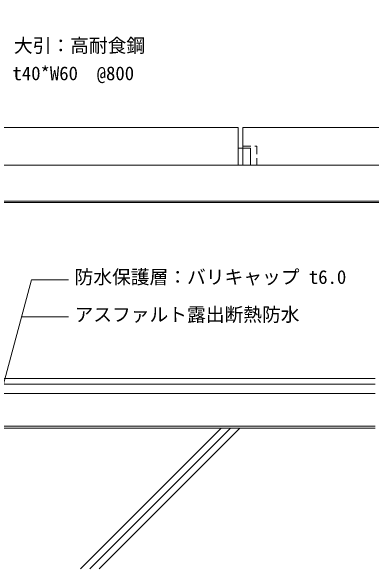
# Model space of a CAD drawing. Units: millimetres, scale not verified. Extents: x -1485 to 1485, y -1050 to 1050.
# Drawn here: x 424 to 816, y -334 to 261 of the extents above; entities that cross this region are included whole.
import ezdxf
from ezdxf.enums import TextEntityAlignment as Align

# ---------------------------------------------------------------- set-up
doc = ezdxf.new("R2010")
doc.units = ezdxf.units.MM
doc.header["$LTSCALE"] = 7
doc.linetypes.add('DASHED1', pattern=[1.8, 1.2, -0.6])
for name, color, linetype, lineweight in [('0-2_HATCH', 9, 'Continuous', 18), ('0-3_KUTAI', 3, 'Continuous', 18), ('0-4_BOUSUI', 1, 'Continuous', 18), ('0-6_dannnetu', 6, 'Continuous', 18), ('0-7_MOJI', 7, 'Continuous', 18), ('1-0', 7, 'Continuous', 18), ('1-1_00panel', 5, 'Continuous', 18)]:
    doc.layers.add(name, color=color, linetype=linetype, lineweight=lineweight)
doc.styles.add('ＭＳ ゴシック', font='')
doc.styles.get('ＭＳ ゴシック').set_extended_font_data('MS Gothic')

msp = doc.modelspace()

# ---------------------------------------------------------------- linework, layer by layer
at = {"layer": '0-2_HATCH'}
for p, q in [((498.289, -333.539), (648.289, -183.539)), ((508.289, -333.539), (658.289, -183.539)), ((518.289, -333.539), (668.289, -183.539))]:
    msp.add_line(p, q, dxfattribs=at)
at = {"layer": '0-3_KUTAI'}
msp.add_lwpolyline([(812.641, -183.539), (-566.711, -183.539), (-566.711, 230.961)], dxfattribs=at)
at = {"layer": '0-4_BOUSUI'}
for p, q in [((812.641, -130.539), (-505.072, -130.539)), ((812.641, -181.539), (-566.711, -181.539))]:
    msp.add_line(p, q, dxfattribs=at)
msp.add_lwpolyline([(812.641, -136.539), (-505.072, -136.539), (-556.711, -84.899), (-556.711, 235.103), (-582.569, 260.961), (-718.051, 260.961)], dxfattribs=at)
at = {"layer": '0-6_dannnetu'}
msp.add_line((812.641, -146.539), (-553.711, -146.539), dxfattribs=at)
at = {"layer": '0-7_MOJI'}
for p, q in [((416.28, -136.539), (446.082, -25.315)), ((446.082, -25.315), (485.403, -25.315)), ((435.459, -64.96), (485.403, -64.96))]:
    msp.add_line(p, q, dxfattribs=at)
at = {"layer": '1-0'}
for p, q in [((-528.511, 96.961), (812.016, 96.961)), ((-528.511, 58.561), (816.489, 58.561))]:
    msp.add_line(p, q, dxfattribs=at)
msp.add_lwpolyline([(-528.511, 96.961), (-528.511, 56.961), (816.489, 56.961)], dxfattribs=at)
at = {"layer": '1-1_00panel'}
for points in [[(71.489, 96.961), (666.489, 96.961), (666.489, 136.961), (71.489, 136.961)], [(679.489, 114.961), (666.489, 114.961), (666.489, 96.961), (679.489, 96.961)]]:
    msp.add_lwpolyline(points, close=True, dxfattribs=at)
msp.add_lwpolyline([(816.489, 136.961), (671.489, 136.961), (671.489, 96.961), (816.489, 96.961)], dxfattribs=at)
at = {"layer": '1-1_00panel', "linetype": 'DASHED1'}
msp.add_lwpolyline([(671.489, 116.961), (686.489, 116.961), (686.489, 96.961)], dxfattribs=at)

# ---------------------------------------------------------------- texts
at = {"layer": '0-7_MOJI', "style": 'ＭＳ ゴシック'}
for s, p in [('大引：高耐食鋼', (427.244, 212.547)), ('t40*W60\u3000@800', (425.714, 182.956)), ('防水保護層：バリキャップ t6.0', (491.903, -34.169)), ('アスファルト露出断熱防水', (491.903, -74.169))]:
    msp.add_text(s, height=14.66, dxfattribs=at).set_placement(p, align=Align.BOTTOM_LEFT)

doc.saveas('drawing.dxf')
